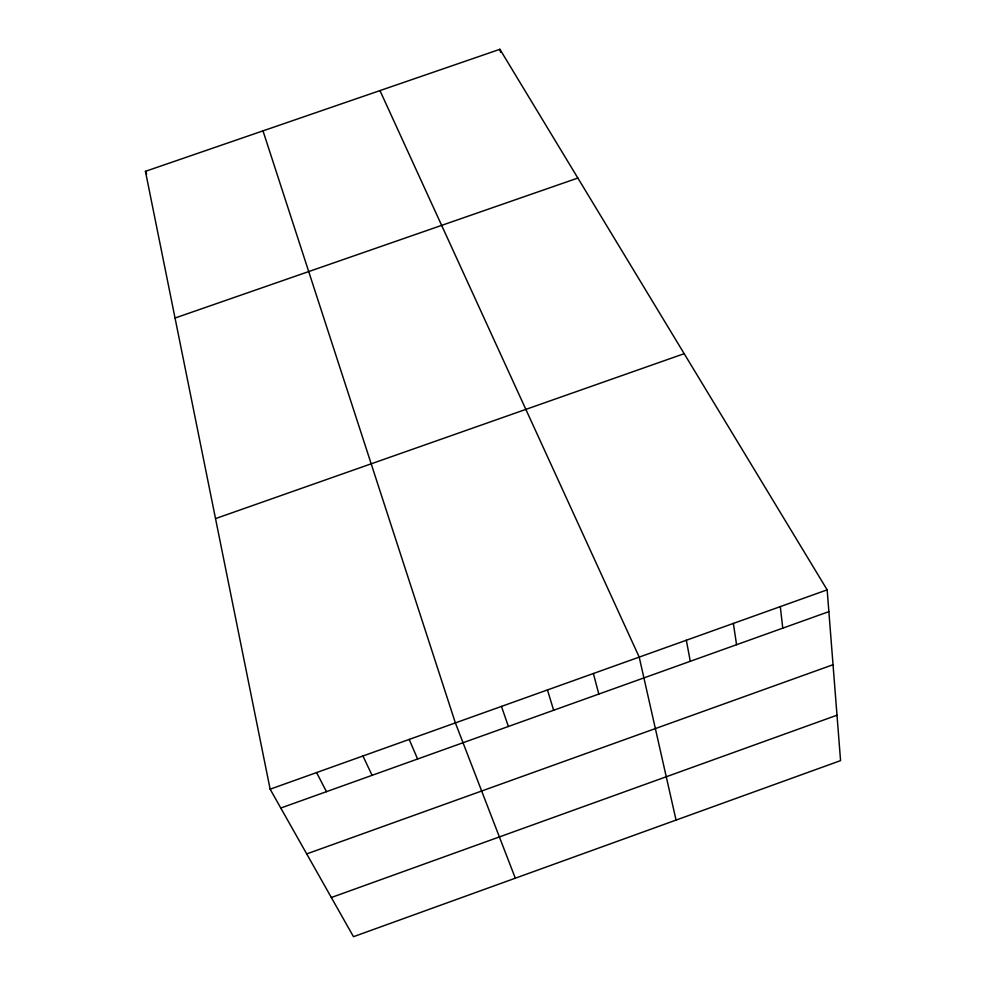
<?xml version="1.0" encoding="UTF-8"?>
<svg xmlns="http://www.w3.org/2000/svg" width="986" height="986" viewBox="0 0 986 986"><rect width="100%" height="100%" fill="white"/><g stroke="black" fill="none" stroke-linecap="round" stroke-linejoin="round"><path stroke-width="1.48" d="M306.708 853.913L833.034 664.712M331.345 897.519L836.991 715.207M270.139 789.194L827.155 589.85L499.914 49.3L145.435 171.33L270.139 789.194L353.481 936.7L840.565 760.613L827.155 589.85M280.788 808.039L828.856 611.64M215.527 518.599L684.173 353.678M175.04 318.022L577.858 178.047M316.58 772.568L326.477 791.659M362.934 755.979L372.079 775.329M379.967 90.589L639.211 657.107L676.051 820.081M145.435 171.33L146.68 174.152M409.202 739.426L417.596 759.01M515.308 878.193L455.372 722.898L262.991 130.867M501.467 706.407L508.382 726.485M547.464 689.941L553.639 710.265M593.375 673.512L598.822 694.082M499.914 49.3L500.592 52.283M686.33 640.247L690.286 661.298M733.362 623.411L736.567 644.721M780.296 606.612L782.761 628.168"/></g></svg>
